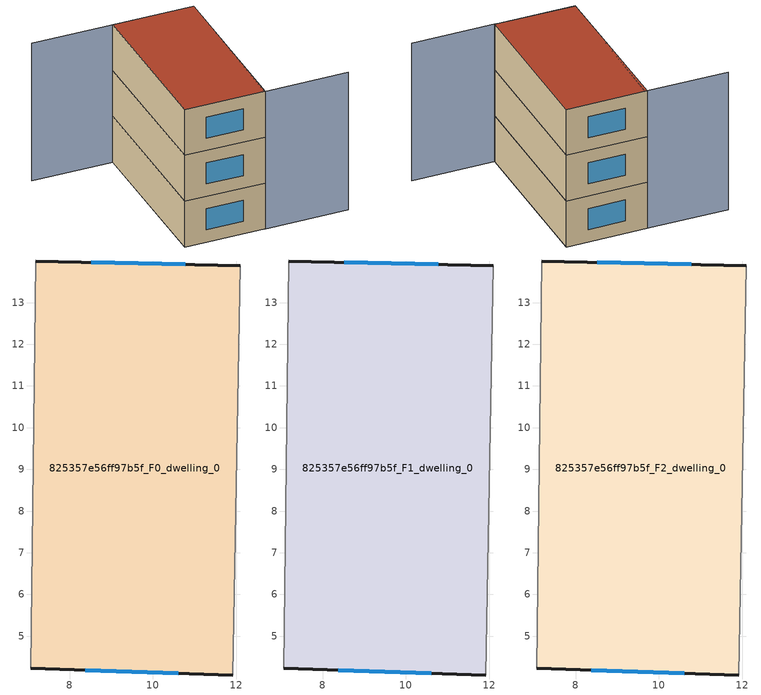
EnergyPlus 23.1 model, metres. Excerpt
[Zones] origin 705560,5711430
825357e56ff97b5f_F0_dwelling_0
 floor ground (EU_floor_Construction): 12.1,13.88 11.91,4.07 7.06,4.23 7.19,14 z0
 wall outside (EU_wall_Construction): 12.1,13.88 7.19,14 / 7.06,4.23 11.91,4.07 z0:3
 wall adiabatic (EU_wall_Construction): 11.91,4.07 12.1,13.88 / 7.19,14 7.06,4.23 z0:3
 window (EU_Window_Construction): 10.77,13.92 8.52,13.97 / 8.37,4.18 10.6,4.11 z0.81:2.19
825357e56ff97b5f_F1_dwelling_0
 floor to 825357e56ff97b5f_F0_dwelling_0 (EU_floor_Construction): 12.1,13.88 11.91,4.07 7.06,4.23 7.19,14 z3
 wall outside (EU_wall_Construction): 12.1,13.88 7.19,14 / 7.06,4.23 11.91,4.07 z3:6
 wall adiabatic (EU_wall_Construction): 11.91,4.07 12.1,13.88 / 7.19,14 7.06,4.23 z3:6
 window (EU_Window_Construction): 10.77,13.92 8.52,13.97 / 8.37,4.18 10.6,4.11 z3.81:5.19
825357e56ff97b5f_F2_dwelling_0
 floor to 825357e56ff97b5f_F1_dwelling_0 (EU_floor_Construction): 12.1,13.88 11.91,4.07 7.06,4.23 7.19,14 z6
 wall outside (EU_wall_Construction): 12.1,13.88 7.19,14 / 7.06,4.23 11.91,4.07 z6:9
 wall adiabatic (EU_wall_Construction): 11.91,4.07 12.1,13.88 / 7.19,14 7.06,4.23 z6:9
 window (EU_Window_Construction): 10.77,13.92 8.52,13.97 / 8.37,4.18 10.6,4.11 z6.81:8.19
 roof outside (EU_roof_Construction): 11.91,4.07 12.1,13.88 7.19,14 7.06,4.23 z9
shading: 2.29,14.14 7.35,13.99 / 7.35,13.99 7.06,4.23 / 16.96,3.93 11.86,4.05 / 11.86,4.05 12.1,13.88 z0:9
[Building]
EU S2 Campaign: North Axis=0; Terrain=City; Solar Distribution=FullExterior
[Site:Location]
London: Latitude=51.5; Longitude=-0.5; Time Zone=0; Elevation=25
[SizingPeriod:WeatherFileDays]
AnnualSizingPeriod: Begin Month=1; Begin Day of Month=1; End Month=12; End Day of Month=31; Day of Week for Start Day=Monday; Use Weather File Daylight Saving Period=No; Use Weather File Rain and Snow Indicators=No
[MATERIAL]
EU_InternalMass_Material: Roughness=MediumRough; Thickness=0.1; Conductivity=1; Density=1800; Specific Heat=900; Thermal Absorptance=0.9; Solar Absorptance=0.7; Visible Absorptance=0.7
[MATERIAL:NOMASS] Roughness=MediumRough; Thermal Absorptance=0.9; Solar Absorptance=0.7; Visible Absorptance=0.7
Name | Thermal Resistance
EU_wall_NoMass | 0.727863
EU_roof_NoMass | 0.773354
EU_floor_NoMass | 1.79329
[WINDOWMATERIAL:SIMPLEGLAZINGSYSTEM]
EU_Window_SimpleGlazing: UFactor=2.58614; Solar Heat Gain Coefficient=0.76; Visible Transmittance=0.76
[CONSTRUCTION]
EU_wall_Construction: EU_wall_NoMass
EU_roof_Construction: EU_roof_NoMass
EU_floor_Construction: EU_floor_NoMass
EU_Window_Construction: EU_Window_SimpleGlazing
EU_InternalMass_Construction: EU_InternalMass_Material
[ZONE] Type=1; Multiplier=1; Ceiling Height=autocalculate; Floor Area=autocalculate; Part of Total Floor Area=Yes
Name | Volume
825357e56ff97b5f_F0_dwelling_0 | 143.463
825357e56ff97b5f_F1_dwelling_0; 825357e56ff97b5f_F2_dwelling_0 | 143.462
[INTERNALMASS] Construction=EU_InternalMass_Construction; Surface Area=47.8208
Name | Zone or ZoneList
825357e56ff97b5f_F0_dwelling_0_EU_InternalMass | 825357e56ff97b5f_F0_dwelling_0
825357e56ff97b5f_F1_dwelling_0_EU_InternalMass | 825357e56ff97b5f_F1_dwelling_0
825357e56ff97b5f_F2_dwelling_0_EU_InternalMass | 825357e56ff97b5f_F2_dwelling_0
[OTHEREQUIPMENT] Fuel Type=Electricity; Design Level Calculation Method=Watts/Area; Power per Zone Floor Area=1; Fraction Latent=0; Fraction Radiant=0; Fraction Lost=0; Carbon Dioxide Generation Rate=0; EndUse Subcategory=EU_Step8_InternalGains
Name | Zone or ZoneList or Space or SpaceList | Schedule
EU_Step8_InternalGain_825357e56ff97b5f_F0_dwelling_0_f000 | 825357e56ff97b5f_F0_dwelling_0 | EU_Step8_GainSchedule_825357e56ff97b5f_F0_dwelling_0_f000
EU_Step8_InternalGain_825357e56ff97b5f_F1_dwelling_0_f000 | 825357e56ff97b5f_F1_dwelling_0 | EU_Step8_GainSchedule_825357e56ff97b5f_F1_dwelling_0_f000
EU_Step8_InternalGain_825357e56ff97b5f_F2_dwelling_0_f000 | 825357e56ff97b5f_F2_dwelling_0 | EU_Step8_GainSchedule_825357e56ff97b5f_F2_dwelling_0_f000
[ZONEVENTILATION:DESIGNFLOWRATE] Schedule=EU_AlwaysOn; Design Flow Rate Calculation Method=AirChanges/Hour; Air Changes per Hour=0.484901; Ventilation Type=Natural; Fan Pressure Rise=0; Fan Total Efficiency=1; Constant Term Coefficient=1; Temperature Term Coefficient=0; Velocity Term Coefficient=0; Velocity Squared Term Coefficient=0; Minimum Indoor Temperature=-100; Maximum Indoor Temperature=100; Delta Temperature=-100; Minimum Outdoor Temperature=-100; Maximum Outdoor Temperature=100; Maximum Wind Speed=40
Name | Zone or ZoneList or Space or SpaceList
EU_ConstantAir_825357e56ff97b5f_F0_dwelling_0 | 825357e56ff97b5f_F0_dwelling_0
EU_ConstantAir_825357e56ff97b5f_F1_dwelling_0 | 825357e56ff97b5f_F1_dwelling_0
EU_ConstantAir_825357e56ff97b5f_F2_dwelling_0 | 825357e56ff97b5f_F2_dwelling_0
[HVACTEMPLATE:THERMOSTAT] Constant Heating Setpoint=20; Constant Cooling Setpoint=50
EU_HeatOnly_825357e56ff97b5f_F0_dwelling_0; EU_HeatOnly_825357e56ff97b5f_F1_dwelling_0; EU_HeatOnly_825357e56ff97b5f_F2_dwelling_0
[HVACTEMPLATE:ZONE:IDEALLOADSAIRSYSTEM] System Availability Schedule=EU_AlwaysOn; Maximum Heating Supply Air Temperature=50; Minimum Cooling Supply Air Temperature=13; Maximum Heating Supply Air Humidity Ratio=0.0156; Minimum Cooling Supply Air Humidity Ratio=0.0077; Heating Limit=NoLimit; Cooling Limit=NoLimit; Heating Availability Schedule=EU_AlwaysOn; Cooling Availability Schedule=EU_CoolingOff; Dehumidification Control Type=ConstantSensibleHeatRatio; Cooling Sensible Heat Ratio=0.7; Dehumidification Setpoint=60; Humidification Control Type=None; Humidification Setpoint=30; Outdoor Air Method=None; Outdoor Air Flow Rate per Person=0.00944; Outdoor Air Flow Rate per Zone Floor Area=0; Outdoor Air Flow Rate per Zone=0; Demand Controlled Ventilation Type=None; Outdoor Air Economizer Type=NoEconomizer; Heat Recovery Type=None; Sensible Heat Recovery Effectiveness=0.7; Latent Heat Recovery Effectiveness=0.65
Name | Template Thermostat
825357e56ff97b5f_F0_dwelling_0 | EU_HeatOnly_825357e56ff97b5f_F0_dwelling_0
825357e56ff97b5f_F1_dwelling_0 | EU_HeatOnly_825357e56ff97b5f_F1_dwelling_0
825357e56ff97b5f_F2_dwelling_0 | EU_HeatOnly_825357e56ff97b5f_F2_dwelling_0
[SIZING:ZONE] Zone Cooling Design Supply Air Temperature Input Method=SupplyAirTemperature; Zone Cooling Design Supply Air Temperature=13; Zone Heating Design Supply Air Temperature Input Method=SupplyAirTemperature; Zone Heating Design Supply Air Temperature=50; Zone Cooling Design Supply Air Humidity Ratio=0.008; Zone Heating Design Supply Air Humidity Ratio=0.008; Cooling Design Air Flow Method=DesignDay; Cooling Design Air Flow Rate=0; Cooling Minimum Air Flow per Zone Floor Area=0.000762; Cooling Minimum Air Flow=0; Cooling Minimum Air Flow Fraction=0.2; Heating Design Air Flow Method=DesignDay; Heating Design Air Flow Rate=0; Heating Maximum Air Flow per Zone Floor Area=0.002032; Heating Maximum Air Flow=0.141576; Heating Maximum Air Flow Fraction=0.3; Account for Dedicated Outdoor Air System=No; Dedicated Outdoor Air System Control Strategy=NeutralSupplyAir; Dedicated Outdoor Air Low Setpoint Temperature for Design=autosize; Dedicated Outdoor Air High Setpoint Temperature for Design=autosize; Zone Load Sizing Method=Sensible Load Only No Latent Load; Zone Latent Cooling Design Supply Air Humidity Ratio Input Method=HumidityRatioDifference; Zone Cooling Design Supply Air Humidity Ratio Difference=0.005; Zone Latent Heating Design Supply Air Humidity Ratio Input Method=HumidityRatioDifference; Zone Humidification Design Supply Air Humidity Ratio Difference=0.005
825357e56ff97b5f_F0_dwelling_0; 825357e56ff97b5f_F1_dwelling_0; 825357e56ff97b5f_F2_dwelling_0
[SCHEDULE:CONSTANT]
Name | Hourly Value
EU_AlwaysOn | 1
EU_CoolingOff | 0
[SCHEDULE:FILE] Column Number=1; Rows to Skip at Top=0; Number of Hours of Data=8760; Column Separator=Comma; Interpolate to Timestep=No; Minutes per Item=60; Adjust Schedule for Daylight Savings=Yes
Name | File
EU_Step8_GainSchedule_825357e56ff97b5f_F0_dwelling_0_f000 | ../../schedules/825357e56ff97b5f/825357e56ff97b5f_F0_dwelling_0_f000_gain.csv
EU_Step8_GainSchedule_825357e56ff97b5f_F1_dwelling_0_f000 | ../../schedules/825357e56ff97b5f/825357e56ff97b5f_F1_dwelling_0_f000_gain.csv
EU_Step8_GainSchedule_825357e56ff97b5f_F2_dwelling_0_f000 | ../../schedules/825357e56ff97b5f/825357e56ff97b5f_F2_dwelling_0_f000_gain.csv
